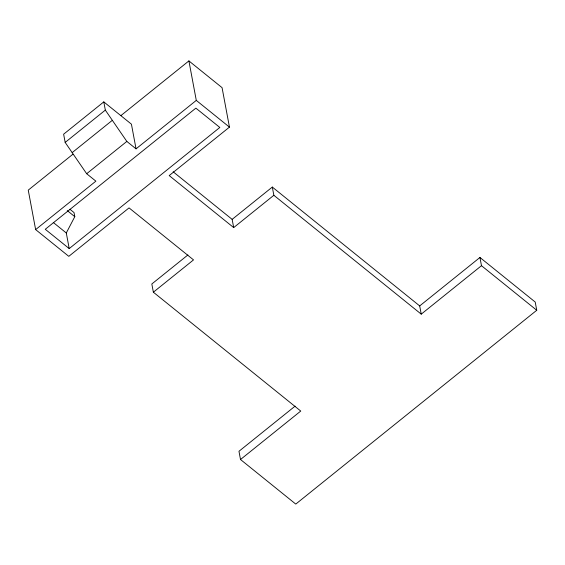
<?xml version="1.0" encoding="UTF-8"?>
<svg xmlns="http://www.w3.org/2000/svg" width="565" height="565" viewBox="0 0 565 565"><rect width="100%" height="100%" fill="white"/><g stroke="black" fill="none" stroke-linecap="round" stroke-linejoin="round"><path stroke-width="0.85" d="M69.213 248.593L45.264 229.284L195.871 108.141L219.827 127.457L69.213 248.593L66.289 232.971L74.792 216.67L74.022 212.56L69.919 209.248M120.931 115.585L188.901 60.914L196.288 100.393L136.045 148.849L131.426 124.173L103.791 101.891L63.633 134.195L65.166 142.415L72.172 152.621L86.671 173.723L95.88 181.153L35.637 229.602L68.796 256.348L129.046 207.892L193.527 259.893L153.362 292.197L300.75 411.059L240.506 459.514L295.77 504.086L536.75 310.263L535.21 302.042L479.939 257.471L419.696 305.919L421.236 314.147L481.479 265.691L479.939 257.471M65.166 142.415L105.33 110.111L103.791 101.891M72.172 152.621L112.329 120.317L105.33 110.111M72.878 154.238L28.25 190.13L35.637 229.602M86.671 173.723L126.835 141.42L136.045 148.849M188.901 60.914L222.066 87.66L229.454 127.132L169.203 175.588L233.691 227.589L273.848 195.285L272.309 187.064L232.151 219.368L233.691 227.589M187.905 254.956L151.823 283.976L153.362 292.197M295.099 406.136L238.967 451.287L240.506 459.514M481.479 265.691L536.75 310.263M196.288 100.393L229.454 127.132M272.309 187.064L419.696 305.919M273.848 195.285L421.236 314.147M173.158 171.788L232.151 219.368M67.263 210.604L74.792 216.67M53.287 222.483L66.289 232.971M112.329 120.317L126.835 141.42"/></g></svg>
